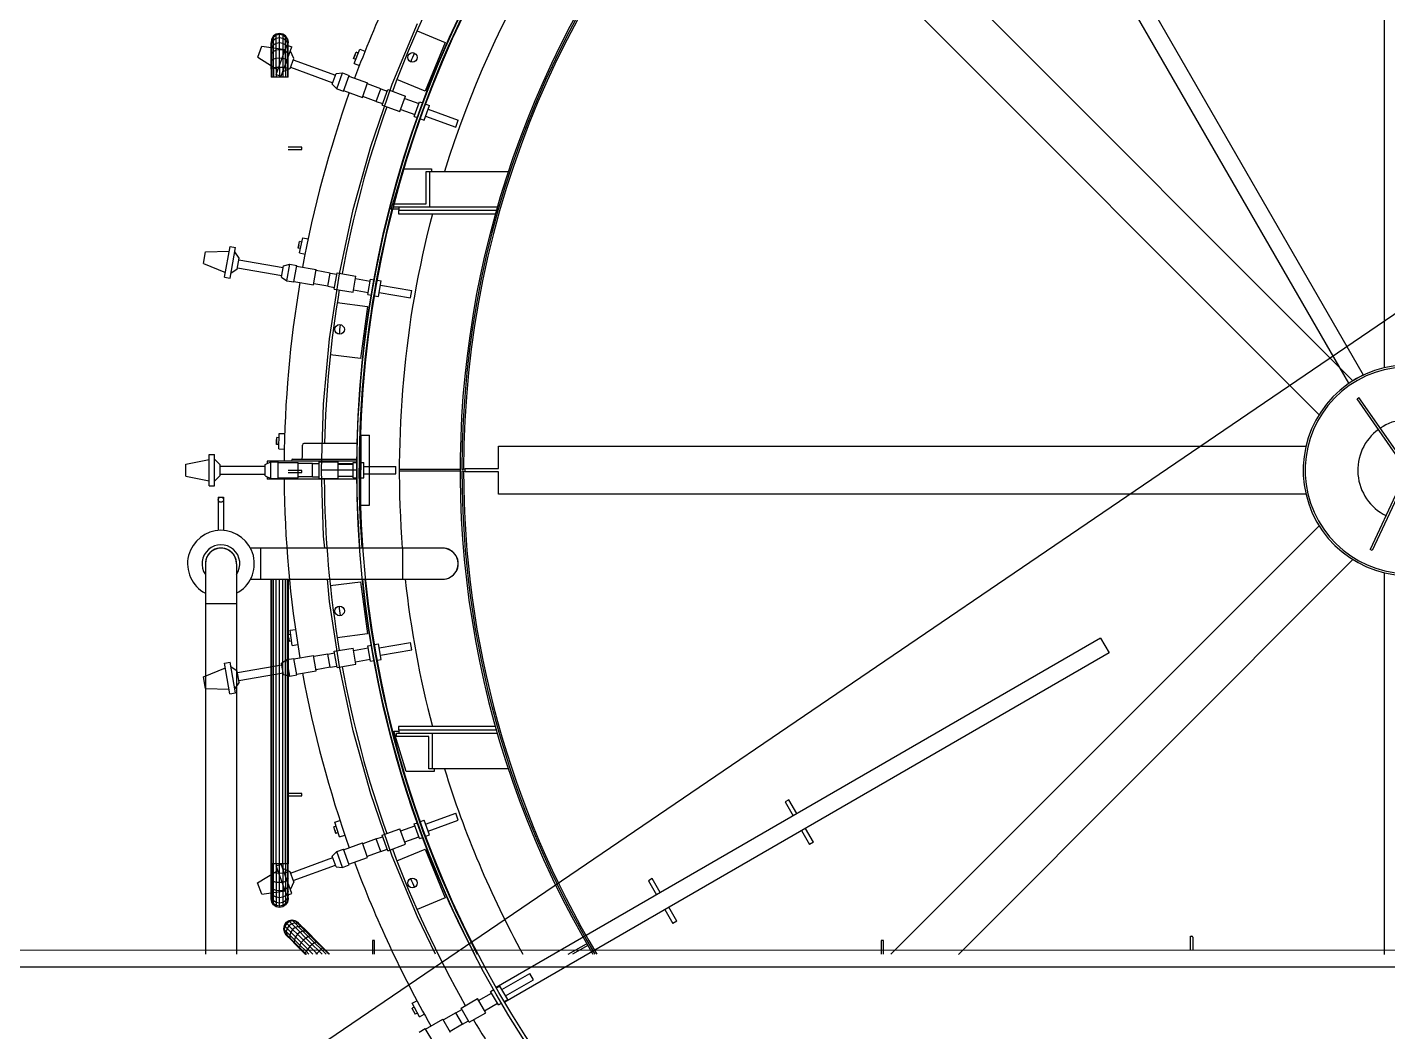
# Model space of a CAD drawing. Header units: metres. Extents: x 0 to 63075, y 0 to 44550.
# Drawn here: x 57802 to 58384, y 41407 to 41837 of the extents above; entities that cross this region are included whole.
import ezdxf

# ---------------------------------------------------------------- set-up
doc = ezdxf.new("R2010")
doc.units = ezdxf.units.M
doc.header["$LTSCALE"] = 75
for name, color, linetype in [('GSB', 7, 'Continuous'), ('ML6', 1, 'Continuous'), ('SDM', 7, 'Continuous'), ('SL1', 8, 'Continuous')]:
    doc.layers.add(name, color=color, linetype=linetype)
doc.styles.add('ROMANS', font='ROMANS.SHX')
doc.dimstyles.new('75___1-75', dxfattribs={"dimscale": 75, "dimtxt": 2.5, "dimasz": 2, "dimexe": 1.5, "dimexo": 1, "dimgap": 0.5, "dimtad": 1, "dimdec": 0, "dimzin": 12, "dimtxsty": 'ROMANS', "dimcen": 0, "dimclrd": 256, "dimclre": 256, "dimclrt": 3, "dimazin": 3, "dimtfac": 1, "dimtdec": 0, "dimtmove": 0, "dimatfit": 0, "dimfxl": 1, "dimlwd": -1, "dimlwe": -1, "dimarcsym": 0})

# ---------------------------------------------------------------- blocks, each defined once
blk = doc.blocks.new('A$C6bae614f')
at = {"layer": 'SL1'}
for p, q in [((401498.5, 54731), (402843.6, 52401)), ((401540.3, 54755.2), (402885.4, 52425.2)), ((402946.3, 52445.4), (402946.3, 54748.5)), ((401227.7, 54036.7), (402856.2, 52408.1)), ((402759.7, 52311.6), (401131.2, 53940.2)), ((400115.9, 53253.3), (400187.6, 53426.3)), ((400186.7, 53405.9), (400267, 53372.6)), ((399772, 53383.2), (399770.1, 53373.8)), ((399772, 53380.4), (399770.1, 53371.3)), ((399770.1, 53373.8), (399770.1, 53371.3)), ((399772, 53372.3), (399770.1, 53363.9)), ((399770.1, 53363.9), (399770.1, 53371.3)), ((399777.3, 53391.1), (399772, 53383.2)), ((399777.3, 53388.1), (399772, 53380.4)), ((399772, 53380.4), (399772, 53383.2)), ((399772, 53372.3), (399772, 53380.4)), ((399777.3, 53379.5), (399772, 53372.3)), ((399772, 53298.1), (399772, 53372.3)), ((399785.2, 53396.4), (399777.3, 53391.1)), ((399785.2, 53393.3), (399777.3, 53388.1)), ((399777.3, 53299.9), (399777.3, 53391.1)), ((399785.2, 53384.2), (399777.3, 53379.5)), ((399785.2, 53369.6), (399777.3, 53365.5)), ((399794.5, 53398.2), (399785.2, 53396.4)), ((399785.2, 53384.2), (399785.2, 53396.4)), ((399794.5, 53395.1), (399785.2, 53393.3)), ((399794.5, 53385.9), (399785.2, 53384.2)), ((399785.2, 53369.6), (399785.2, 53384.2)), ((399794.5, 53371.1), (399785.2, 53369.6)), ((399785.2, 53301.1), (399785.2, 53369.6)), ((399803.9, 53396.4), (399794.5, 53398.2)), ((399794.5, 53385.9), (399794.5, 53398.2)), ((399803.9, 53393.3), (399794.5, 53395.1)), ((399794.5, 53301.5), (399794.5, 53385.9)), ((399803.9, 53384.2), (399794.5, 53385.9)), ((399803.9, 53369.6), (399794.5, 53371.1)), ((399811.8, 53391.1), (399803.9, 53396.4)), ((399803.9, 53396.4), (399803.9, 53301.1)), ((399811.8, 53388.1), (399803.9, 53393.3)), ((399811.8, 53379.5), (399803.9, 53384.2)), ((399811.8, 53365.5), (399803.9, 53369.6)), ((399817.1, 53383.1), (399811.8, 53391.1)), ((399811.8, 53299.9), (399811.8, 53391.1)), ((399817.1, 53380.4), (399811.8, 53388.1)), ((399817.1, 53372.3), (399811.8, 53379.5)), ((399817.1, 53383.1), (399818.9, 53373.8)), ((399817.1, 53380.4), (399817.1, 53383.1)), ((399818.9, 53371.3), (399817.1, 53380.4)), ((399817.1, 53372.3), (399817.1, 53380.4)), ((399817.1, 53298.1), (399817.1, 53372.3)), ((399818.9, 53363.9), (399817.1, 53372.3)), ((399818.7, 53372.5), (399818.9, 53373.8)), ((399818.9, 53373.8), (399818.9, 53371.3)), ((399818.9, 53363.9), (399818.9, 53371.3)), ((400267, 53372.6), (400209.6, 53234.1)), ((399732, 53330.3), (399743.5, 53361.9)), ((399732, 53330.3), (399789.2, 53294.7)), ((399743.5, 53361.9), (399810.2, 53352.3)), ((399770.1, 53296.1), (399770.1, 53363.9)), ((399772, 53359.3), (399770.1, 53352)), ((399772, 53342), (399770.1, 53336.2)), ((399777.3, 53365.5), (399772, 53359.3)), ((399777.3, 53346.9), (399772, 53342)), ((399785.2, 53350.2), (399777.3, 53346.9)), ((399784.5, 53281.7), (399814.9, 53365.3)), ((399794.5, 53351.4), (399785.2, 53350.2)), ((399794.5, 53327.8), (399785.2, 53327)), ((399803.9, 53350.2), (399794.5, 53351.4)), ((399803.9, 53327), (399794.5, 53327.8)), ((399799.4, 53276.3), (399829.8, 53359.9)), ((399811.8, 53346.9), (399803.9, 53350.2)), ((399817.1, 53359.3), (399811.8, 53365.5)), ((399817.1, 53342), (399811.8, 53346.9)), ((399814.9, 53365.3), (399829.8, 53359.9)), ((399818.9, 53352), (399817.1, 53359.3)), ((399818.9, 53336.2), (399817.1, 53342)), ((399818.9, 53296.1), (399818.9, 53363.9)), ((399834.9, 53327.2), (399825.3, 53347.6)), ((400005.4, 53326.7), (400012.7, 53344.6)), ((400009, 53335.7), (400005.4, 53326.7)), ((400007.2, 53312.7), (400023.7, 53353.5)), ((400009, 53335.7), (400012.7, 53344.6)), ((400019.1, 53342), (400012.7, 53344.6)), ((400023.7, 53353.5), (400038, 53347.7)), ((399772, 53321.3), (399770.1, 53317.2)), ((399772, 53298.1), (399770.1, 53296.1)), ((399770.1, 53296.1), (399770.1, 53273.8)), ((399777.3, 53324.7), (399772, 53321.3)), ((399777.3, 53299.9), (399772, 53298.1)), ((399772, 53298.1), (399772, 53273.8)), ((399785.2, 53327), (399777.3, 53324.7)), ((399785.2, 53301.1), (399777.3, 53299.9)), ((399777.3, 53299.9), (399777.3, 53273.8)), ((399794.5, 53301.5), (399785.2, 53301.1)), ((399785.2, 53301.1), (399785.2, 53273.8)), ((399803.9, 53301.1), (399794.5, 53301.5)), ((399794.5, 53301.5), (399794.5, 53273.8)), ((399824.3, 53298), (399803.8, 53288.5)), ((399811.8, 53324.7), (399803.9, 53327)), ((399803.9, 53301.1), (399803.9, 53273.8)), ((399811.8, 53299.9), (399803.9, 53301.1)), ((399817.1, 53321.3), (399811.8, 53324.7)), ((399811.8, 53299.9), (399811.8, 53273.8)), ((399817.1, 53298.1), (399811.8, 53299.9)), ((399818.9, 53317.2), (399817.1, 53321.3)), ((399818.9, 53296.1), (399817.1, 53298.1)), ((399817.1, 53298.1), (399817.1, 53273.8)), ((399818.9, 53273.8), (399818.9, 53296.1)), ((399824.3, 53298), (399834.9, 53327.2)), ((399825.6, 53301.8), (399946, 53258)), ((399833.5, 53323.5), (399953.9, 53279.7)), ((400011.9, 53324.1), (400005.4, 53326.7)), ((400007.2, 53312.7), (400022, 53306.8)), ((399772, 53273.8), (399770.1, 53273.8)), ((399777.3, 53273.8), (399772, 53273.8)), ((399794.5, 53273.8), (399777.3, 53273.8)), ((399784.5, 53281.7), (399799.4, 53276.3)), ((399817.1, 53273.8), (399794.5, 53273.8)), ((399818.9, 53273.8), (399817.1, 53273.8)), ((399944.4, 53253.5), (399955.6, 53284.1)), ((399944.4, 53253.5), (399957.5, 53240.7)), ((399955.6, 53284.1), (399973.8, 53285.6)), ((399957.5, 53240.7), (399973.8, 53285.6)), ((399973.8, 53285.6), (399992.9, 53278.6)), ((399976.5, 53233.7), (399992.9, 53278.6)), ((399992.2, 53276.8), (400045.7, 53257.4)), ((400030.7, 53216), (400045.7, 53257.4)), ((400083.2, 53240.6), (400044.8, 53254.7)), ((400054.9, 53076.4), (400115.9, 53253.3)), ((400209.6, 53234.1), (400129.3, 53267.3)), ((399957.5, 53240.7), (399976.5, 53233.7)), ((399977.2, 53235.5), (400030.7, 53216)), ((400070.2, 53204.8), (400031.6, 53218.7)), ((400070.2, 53204.8), (400083.2, 53240.6)), ((400083.2, 53240.6), (400101.4, 53234)), ((400086.9, 53194), (400102.9, 53238.1)), ((400102.9, 53238.1), (400154, 53219.6)), ((400137.9, 53175.4), (400154, 53219.6)), ((400151.7, 53213.2), (400191.8, 53198.6)), ((400070.2, 53204.8), (400088.4, 53198.2)), ((400086.9, 53194), (400137.9, 53175.4)), ((400140.2, 53181.7), (400180.3, 53167.1)), ((400178.5, 53162), (400193.7, 53203.8)), ((400193.7, 53203.8), (400203.1, 53200.3)), ((400207.1, 53151.5), (400222.3, 53193.4)), ((400212.1, 53197.1), (400222.3, 53193.4)), ((400218.3, 53182.4), (400304.2, 53151.2)), ((400178.5, 53162), (400187.9, 53158.5)), ((400196.9, 53155.3), (400207.1, 53151.5)), ((400211.1, 53162.5), (400296.9, 53131.2)), ((400296.9, 53131.2), (400304.2, 53151.2)), ((399858, 53073.8), (399818.9, 53073.8)), ((399818.9, 53067.5), (399858, 53067.5)), ((399858, 53067.5), (399858, 53073.8)), ((400004.6, 52896), (400054.9, 53076.4)), ((400112.8, 52897.4), (400147.8, 53012.4)), ((400147.8, 53012.4), (400227.8, 53012.4)), ((400212.3, 52913), (400212.3, 53005)), ((400212.3, 53005), (400447.1, 53005)), ((400221.8, 53005), (400221.8, 52903.4)), ((400227.8, 53012.4), (400227.8, 53005)), ((400120.2, 52903.4), (400120.2, 52913)), ((400120.2, 52913), (400212.3, 52913)), ((400415.6, 52903.4), (400120.2, 52903.4)), ((400136, 52893.9), (400136, 52903.4)), ((399965.3, 52713), (400004.6, 52896)), ((400136, 52897.4), (400112.8, 52897.4)), ((400412.9, 52893.9), (400133.6, 52893.9)), ((400133.6, 52893.9), (400133.6, 52884.4)), ((400133.6, 52884.4), (400410.2, 52884.4)), ((399637.6, 52703.7), (399653.1, 52791.3)), ((399653.1, 52791.3), (399668.7, 52788.5)), ((399653.2, 52701), (399668.7, 52788.5)), ((399847.4, 52786.4), (399851.4, 52805.3)), ((399849.3, 52795.8), (399847.4, 52786.4)), ((399854.2, 52785), (399847.4, 52786.4)), ((399849.3, 52795.8), (399851.4, 52805.3)), ((399858.2, 52803.8), (399851.4, 52805.3)), ((399851.6, 52772.9), (399860.7, 52815.9)), ((399860.7, 52815.9), (399875.9, 52812.7)), ((399577.5, 52742.4), (399583.3, 52775.5)), ((399583.3, 52775.5), (399650.7, 52777.7)), ((399679.3, 52757.3), (399666.4, 52775.7)), ((399673.9, 52726.7), (399679.3, 52757.3)), ((399678.6, 52753.4), (399804.8, 52731.1)), ((399851.6, 52772.9), (399867.1, 52769.6)), ((399577.5, 52742.4), (399640, 52717.3)), ((399673.9, 52726.7), (399655.5, 52713.8)), ((399674.6, 52730.6), (399800.8, 52708.3)), ((399800, 52703.6), (399805.7, 52735.8)), ((399805.7, 52735.8), (399823.4, 52740.3)), ((399815.1, 52693.3), (399823.4, 52740.3)), ((399823.4, 52740.3), (399843.4, 52736.8)), ((399835.1, 52689.8), (399843.4, 52736.8)), ((399843.1, 52735), (399899.1, 52725.1)), ((399891.5, 52681.7), (399899.1, 52725.1)), ((399939, 52715.1), (399898.6, 52722.3)), ((399932.3, 52677.5), (399939, 52715.1)), ((399937.1, 52527.9), (399965.3, 52713)), ((399939, 52715.1), (399958, 52711.7)), ((399950.6, 52669.8), (399958.8, 52716.1)), ((399958.8, 52716.1), (400012.3, 52706.6)), ((399637.6, 52703.7), (399653.2, 52701)), ((399800, 52703.6), (399815.1, 52693.3)), ((399815.1, 52693.3), (399835.1, 52689.8)), ((399835.4, 52691.6), (399891.5, 52681.7)), ((399932.3, 52677.5), (399891.9, 52684.5)), ((399932.3, 52677.5), (399951.4, 52674.2)), ((399950.6, 52669.8), (400004.1, 52660.4)), ((400004.1, 52660.4), (400012.3, 52706.6)), ((400011.1, 52700), (400053.2, 52692.6)), ((400046.4, 52654.2), (400054.1, 52698)), ((400054.1, 52698), (400064, 52696.2)), ((400073.4, 52694.6), (400084.1, 52692.7)), ((400076.4, 52648.9), (400084.1, 52692.7)), ((400082.1, 52681.2), (400172.1, 52665.4)), ((399958.8, 52631.3), (400045, 52620)), ((400005.3, 52667), (400047.3, 52659.6)), ((400046.4, 52654.2), (400056.3, 52652.4)), ((400065.7, 52650.8), (400076.4, 52648.9)), ((400078.4, 52660.3), (400168.4, 52644.4)), ((400168.4, 52644.4), (400172.1, 52665.4)), ((400045, 52620), (400025.4, 52471.3)), ((399920.2, 52341.5), (399937.1, 52527.9)), ((400025.4, 52471.3), (399939.2, 52482.6)), ((402843.6, 52401), (402885.4, 52425.2)), ((402868, 52357), (402873.2, 52360.6)), ((402984.3, 52201.9), (402873.2, 52360.6)), ((399914.5, 52154.4), (399920.2, 52341.5)), ((402979.1, 52198.3), (402868, 52357)), ((399785.6, 52226.8), (399786.2, 52246.1)), ((399785.9, 52236.4), (399786.2, 52246.1)), ((399793.1, 52245.8), (399786.2, 52246.1)), ((399792.1, 52214.2), (399793.6, 52258.2)), ((399793.6, 52258.2), (399809, 52257.6)), ((400025.8, 52253.4), (400025.7, 52053.4)), ((400025.8, 52253.4), (400051.2, 52253.4)), ((400051.1, 52053.4), (400051.2, 52253.4)), ((399785.9, 52236.4), (399785.6, 52226.8)), ((399792.5, 52226.6), (399785.6, 52226.8)), ((399792.1, 52214.2), (399807.9, 52213.7)), ((399860.1, 52191.2), (399860.1, 52224.6)), ((400015.5, 52229.6), (399863.6, 52229.6)), ((400419.3, 52221.6), (402722.4, 52221.6)), ((400419.3, 52158.1), (400419.3, 52221.6)), ((399527.4, 52170.2), (399593.4, 52184.1)), ((399527.4, 52136.6), (399527.4, 52170.2)), ((399593.4, 52109), (399593.4, 52197.9)), ((399593.4, 52197.9), (399609.2, 52197.9)), ((399609.2, 52109), (399609.2, 52197.9)), ((399625.1, 52169), (399609.2, 52184.9)), ((399625.1, 52137.9), (399625.1, 52169)), ((399625.1, 52165), (399753.3, 52165)), ((399753.3, 52169.7), (399769.9, 52177.3)), ((399753.3, 52137.1), (399753.3, 52169.7)), ((400014.6, 52178.8), (399759.5, 52178.8)), ((399759.5, 52178.8), (399759.5, 52172.6)), ((399769.9, 52129.5), (399769.9, 52177.3)), ((399769.9, 52177.3), (399790.2, 52177.3)), ((399790.2, 52129.5), (399790.2, 52177.3)), ((399790.2, 52175.4), (399847.1, 52175.4)), ((399828.7, 52180.2), (399828.7, 52178.8)), ((399832.2, 52185.2), (400014.7, 52185.2)), ((399847.1, 52131.4), (399847.1, 52175.4)), ((399888.1, 52172.5), (399847.1, 52172.6)), ((399888.1, 52134.4), (399888.1, 52172.5)), ((399888.1, 52172.5), (399907.5, 52172.5)), ((399907.5, 52129.9), (399907.5, 52176.9)), ((399907.5, 52176.9), (399961.8, 52176.9)), ((399961.8, 52129.9), (399961.8, 52176.9)), ((399961.8, 52172.5), (400004.5, 52172.5)), ((399961.8, 52170.2), (400004.5, 52170.2)), ((400004.5, 52131.2), (400004.5, 52175.7)), ((400004.5, 52175.7), (400014.6, 52175.7)), ((400024.1, 52175.7), (400035, 52175.7)), ((400035, 52131.2), (400035, 52175.7)), ((400035, 52164), (400126.3, 52164)), ((400126.3, 52142.7), (400126.3, 52164)), ((399527.4, 52136.6), (399593.4, 52122.7)), ((399625.1, 52137.9), (399609.2, 52122)), ((399625.1, 52141.9), (399753.3, 52141.9)), ((399753.3, 52137.1), (399769.9, 52129.5)), ((399759.5, 52134.3), (399759.5, 52128)), ((400014.6, 52128), (399759.5, 52128)), ((399769.9, 52129.5), (399790.2, 52129.5)), ((399790.2, 52131.4), (399847.1, 52131.4)), ((399858, 52152.7), (399818.9, 52152.7)), ((399818.9, 52146.4), (399858, 52146.4)), ((399888.1, 52134.4), (399847.1, 52134.2)), ((399858, 52146.4), (399858, 52152.7)), ((399888.1, 52134.4), (399907.5, 52134.4)), ((399907.5, 52129.9), (399961.8, 52129.9)), ((399914.5, 52153.4), (399914.5, 52154.4)), ((399914.5, 52152.4), (399914.5, 52153.4)), ((400014.5, 52153.4), (399914.5, 52153.4)), ((399920.1, 51965.3), (399914.5, 52152.4)), ((399961.8, 52136.6), (400004.5, 52136.6)), ((400004.5, 52131.2), (400014.6, 52131.2)), ((400024.1, 52131.2), (400035, 52131.2)), ((400035, 52142.8), (400126.3, 52142.7)), ((400136, 52156.6), (400309.5, 52156.6)), ((400309.5, 52150.2), (400136, 52150.2)), ((400314.5, 52155.8), (400319.3, 52155.8)), ((400319.3, 52151), (400314.5, 52151)), ((400324, 52148.6), (400324, 52158.2)), ((400324, 52158.2), (400419.3, 52158.1)), ((400419.3, 52148.6), (400324, 52148.6)), ((400419.3, 52085.1), (400419.3, 52148.6)), ((399593.4, 52109), (399609.2, 52109)), ((402984.5, 52096.5), (402905.6, 51927.3)), ((402988.7, 52090.5), (402911.4, 51924.6)), ((399619.7, 52076.8), (399634.7, 52076.8)), ((399619.7, 52076.8), (399619.7, 51981.8)), ((399634.7, 52076.8), (399634.7, 51981.8)), ((400025.7, 52053.4), (400051.1, 52053.4)), ((402722.4, 52085.1), (400419.3, 52085.1)), ((401537.8, 50773.3), (402759.7, 51995)), ((400259.5, 51931.3), (399711.4, 51931.3)), ((399741.2, 51842.4), (399741.2, 51931.3)), ((399923.2, 51931.3), (399920.1, 51965.3)), ((400145.5, 51931.3), (400145.5, 51842.4)), ((402856.2, 51898.5), (401730.9, 50773.2)), ((402911.4, 51924.6), (402905.6, 51927.3)), ((399582.7, 51886.8), (399582.7, 50773.3)), ((399671.6, 51886.8), (399671.6, 50773.3)), ((402946.2, 50773.2), (402946.2, 51861.2)), ((399711.4, 51842.4), (400259.5, 51842.4)), ((399770.1, 51031.6), (399770.1, 51842.4)), ((399771.9, 51031.6), (399771.9, 51842.4)), ((399777.2, 51031.6), (399777.2, 51842.4)), ((399785.1, 51031.6), (399785.2, 51842.4)), ((399794.5, 51031.6), (399794.5, 51842.4)), ((399803.8, 51031.6), (399803.8, 51842.4)), ((399811.7, 51031.6), (399811.7, 51842.4)), ((399817, 51031.6), (399817, 51842.4)), ((399818.9, 51842.4), (399818.9, 51031.6)), ((399937.1, 51778.9), (399931.3, 51842.4)), ((399939.2, 51824.2), (400025.4, 51835.5)), ((400025.4, 51835.5), (400045, 51686.8)), ((399965.2, 51593.8), (399937.1, 51778.9)), ((399671.6, 51772.8), (399582.7, 51772.8)), ((399824.3, 51697.3), (399839.6, 51699.4)), ((399826, 51685), (399819.2, 51684.1)), ((399821.9, 51665), (399819.2, 51684.1)), ((399820.5, 51674.5), (399819.2, 51684.1)), ((399820.5, 51674.5), (399821.9, 51665)), ((399828.7, 51666), (399821.9, 51665)), ((399830.4, 51653.7), (399824.3, 51697.3)), ((400045, 51686.8), (399958.8, 51675.5)), ((400078.4, 51646.5), (400168.3, 51662.4)), ((400172, 51641.4), (400168.3, 51662.4)), ((402136.4, 51674.2), (400412.6, 50679.1)), ((402136.4, 51674.2), (402160.5, 51632.4)), ((399830.4, 51653.7), (399846.2, 51656)), ((399835.4, 51615.2), (399891.4, 51625.1)), ((399899.1, 51581.7), (399891.4, 51625.1)), ((399932.3, 51629.3), (399891.9, 51622.3)), ((399932.3, 51629.3), (399951.4, 51632.6)), ((399938.9, 51591.8), (399932.3, 51629.3)), ((399950.6, 51637), (400004.1, 51646.4)), ((399958.8, 51590.7), (399950.6, 51637)), ((400012.2, 51600.2), (400004.1, 51646.4)), ((400005.2, 51639.8), (400047.3, 51647.2)), ((400046.4, 51652.6), (400056.3, 51654.4)), ((400054.1, 51608.8), (400046.4, 51652.6)), ((400065.6, 51656), (400076.4, 51657.9)), ((400084.1, 51614.1), (400076.4, 51657.9)), ((400082.1, 51625.6), (400172, 51641.4)), ((402160.5, 51632.4), (400436.8, 50637.3)), ((399577.5, 51564.4), (399640, 51589.5)), ((399637.6, 51603.1), (399653.2, 51605.9)), ((399653, 51515.6), (399637.6, 51603.1)), ((399668.6, 51518.3), (399653.2, 51605.9)), ((399673.9, 51580.2), (399655.4, 51593.1)), ((399674.6, 51576.2), (399800.8, 51598.5)), ((399800, 51603.2), (399815, 51613.5)), ((399805.6, 51571), (399800, 51603.2)), ((399815, 51613.5), (399835.1, 51617)), ((399823.3, 51566.5), (399815, 51613.5)), ((399843.3, 51570), (399835.1, 51617)), ((399843, 51571.9), (399899.1, 51581.7)), ((399938.9, 51591.8), (399898.6, 51584.5)), ((399938.9, 51591.8), (399958, 51595.1)), ((399958.8, 51590.7), (400012.2, 51600.2)), ((400004.5, 51410.8), (399965.2, 51593.8)), ((400011.1, 51606.8), (400053.1, 51614.2)), ((400054.1, 51608.8), (400064, 51610.6)), ((400073.4, 51612.2), (400084.1, 51614.1)), ((399583.3, 51531.3), (399577.5, 51564.4)), ((399679.3, 51549.5), (399666.4, 51531.1)), ((399679.3, 51549.5), (399673.9, 51580.2)), ((399678.6, 51553.5), (399804.8, 51575.7)), ((399805.6, 51571), (399823.3, 51566.5)), ((399823.3, 51566.5), (399843.3, 51570)), ((399583.3, 51531.3), (399650.6, 51529.1)), ((399653, 51515.6), (399668.6, 51518.3)), ((400054.8, 51230.4), (400004.5, 51410.8)), ((400120.7, 51409.7), (400136, 51409.7)), ((400155.7, 51294.7), (400120.7, 51409.7)), ((400127.8, 51403.4), (400415.5, 51403.4)), ((400127.8, 51393.8), (400127.8, 51403.4)), ((400219.8, 51393.8), (400127.8, 51393.8)), ((400410.1, 51422.4), (400133.5, 51422.4)), ((400133.5, 51422.4), (400133.5, 51412.9)), ((400133.5, 51412.9), (400412.8, 51412.9)), ((400136, 51403.4), (400136, 51412.9)), ((400219.8, 51301.8), (400219.8, 51393.8)), ((400229.4, 51403.4), (400229.4, 51301.8)), ((400235.7, 51294.7), (400155.7, 51294.7)), ((400447, 51301.8), (400219.8, 51301.8)), ((400235.7, 51301.8), (400235.7, 51294.7)), ((399858, 51231.6), (399818.9, 51231.6)), ((399818.9, 51225.2), (399858, 51225.2)), ((399858, 51225.2), (399858, 51231.6)), ((400115.9, 51053.5), (400054.8, 51230.4)), ((401247.4, 51214), (401236.4, 51207.6)), ((401236.4, 51207.6), (401259.3, 51167.9)), ((401270.3, 51174.3), (401247.4, 51214)), ((399952, 51150.2), (399966.7, 51155)), ((400196.8, 51151.5), (400207, 51155.3)), ((400222.3, 51113.4), (400207, 51155.3)), ((400211, 51144.3), (400296.8, 51175.6)), ((400218.3, 51124.4), (400304.1, 51155.6)), ((400304.1, 51155.6), (400296.8, 51175.6)), ((399955.8, 51138.5), (399949.2, 51136.4)), ((399955.2, 51118), (399949.2, 51136.4)), ((399952.1, 51127.2), (399949.2, 51136.4)), ((399965.6, 51108.4), (399952, 51150.2)), ((399952.1, 51127.2), (399955.2, 51118)), ((399961.7, 51120.2), (399955.2, 51118)), ((400086.8, 51112.8), (400137.8, 51131.4)), ((400153.9, 51087.2), (400137.8, 51131.4)), ((400140.1, 51125.1), (400180.3, 51139.7)), ((400178.4, 51144.8), (400187.9, 51148.3)), ((400193.6, 51103), (400178.4, 51144.8)), ((401283.5, 51126.1), (401306.4, 51086.4)), ((401317.4, 51092.7), (401294.5, 51132.4)), ((399965.6, 51108.4), (399980.6, 51113.3)), ((399977.1, 51071.3), (400030.6, 51090.8)), ((400045.6, 51049.4), (400030.6, 51090.8)), ((400070.1, 51102), (400031.5, 51088.1)), ((400070.1, 51102), (400088.3, 51108.6)), ((400083.2, 51066.2), (400070.1, 51102)), ((400102.9, 51068.7), (400086.8, 51112.8)), ((400102.9, 51068.7), (400153.9, 51087.2)), ((400151.6, 51093.5), (400191.7, 51108.1)), ((400193.6, 51103), (400203.1, 51106.5)), ((400212, 51109.7), (400222.3, 51113.4)), ((401317.4, 51092.7), (401306.4, 51086.4)), ((399825.5, 51005), (399946, 51048.9)), ((399944.3, 51053.3), (399957.4, 51066.1)), ((399955.5, 51022.7), (399944.3, 51053.3)), ((399957.4, 51066.1), (399976.5, 51073.1)), ((399973.7, 51021.2), (399957.4, 51066.1)), ((399992.8, 51028.2), (399976.5, 51073.1)), ((399992.2, 51030), (400045.6, 51049.4)), ((400083.2, 51066.2), (400044.7, 51052.1)), ((400083.2, 51066.2), (400101.4, 51072.8)), ((400187.5, 50880.5), (400115.9, 51053.5)), ((400129.2, 51039.5), (400209.5, 51072.7)), ((400209.5, 51072.7), (400266.9, 50934.1)), ((399731.9, 50976.6), (399789.1, 51012.1)), ((399770.1, 50934.1), (399770.1, 51031.6)), ((399818.9, 51031.6), (399770.1, 51031.6)), ((399771.9, 51007.3), (399770.1, 51009.3)), ((399771.9, 51031.6), (399771.9, 50922.3)), ((399777.2, 51005.5), (399771.9, 51007.3)), ((399777.2, 50917.3), (399777.2, 51031.6)), ((399785.1, 51004.3), (399777.2, 51005.5)), ((399784.4, 51025.1), (399799.3, 51030.5)), ((399814.8, 50941.5), (399784.4, 51025.1)), ((399785.1, 51031.6), (399785.1, 50909.1)), ((399794.5, 51003.9), (399785.1, 51004.3)), ((399794.5, 51003.9), (399794.5, 51031.6)), ((399803.8, 51004.3), (399794.5, 51003.9)), ((399794.5, 50977.6), (399794.5, 51003.9)), ((399829.7, 50946.9), (399799.3, 51030.5)), ((399803.8, 51031.6), (399803.8, 50909.1)), ((399824.2, 51008.8), (399803.8, 51018.3)), ((399811.7, 51005.5), (399803.8, 51004.3)), ((399811.7, 51031.6), (399811.7, 50914.3)), ((399817, 51007.3), (399811.7, 51005.5)), ((399817, 51031.6), (399817, 50922.3)), ((399818.9, 51009.3), (399817, 51007.3)), ((399818.9, 50934.1), (399818.9, 51031.6)), ((399834.8, 50979.6), (399824.2, 51008.8)), ((399833.4, 50983.3), (399953.9, 51027.1)), ((399955.5, 51022.7), (399973.7, 51021.2)), ((399973.7, 51021.2), (399992.8, 51028.2)), ((399743.4, 50945), (399731.9, 50976.6)), ((399771.9, 50984.2), (399770.1, 50988.2)), ((399770.1, 50969.2), (399771.9, 50963.4)), ((399770.1, 50953.4), (399771.9, 50960.7)), ((399777.2, 50980.7), (399771.9, 50984.2)), ((399777.2, 50958.5), (399771.9, 50963.4)), ((399785.1, 50978.4), (399777.2, 50980.7)), ((399794.5, 50977.6), (399785.1, 50978.4)), ((399803.8, 50978.4), (399794.5, 50977.6)), ((399794.5, 50934.3), (399794.5, 50977.6)), ((399811.7, 50980.7), (399803.8, 50978.4)), ((399817, 50984.2), (399811.7, 50980.7)), ((399817, 50963.4), (399811.7, 50958.5)), ((399818.9, 50988.2), (399817, 50984.2)), ((399818.9, 50969.2), (399817, 50963.4)), ((399834.8, 50979.6), (399825.3, 50959.2)), ((400857.7, 50989), (400846.7, 50982.6)), ((400846.7, 50982.6), (400869.6, 50942.9)), ((400880.6, 50949.3), (400857.7, 50989)), ((399743.4, 50945), (399810.1, 50954.5)), ((399771.9, 50946.1), (399770.1, 50953.4)), ((399771.9, 50933.1), (399770.1, 50941.5)), ((399771.9, 50925), (399770.1, 50934.1)), ((399770.1, 50934.1), (399770.1, 50931.6)), ((399771.9, 50922.3), (399770.1, 50931.6)), ((399771.5, 50947.9), (399771.9, 50949.9)), ((399777.2, 50939.9), (399771.9, 50946.1)), ((399777.2, 50926), (399771.9, 50933.1)), ((399777.2, 50917.3), (399771.9, 50925)), ((399777.2, 50914.3), (399771.9, 50922.3)), ((399785.1, 50955.2), (399777.2, 50958.5)), ((399785.1, 50935.8), (399777.2, 50939.9)), ((399785.1, 50921.2), (399777.2, 50926)), ((399794.5, 50954), (399785.1, 50955.2)), ((399794.5, 50934.3), (399785.1, 50935.8)), ((399803.8, 50955.2), (399794.5, 50954)), ((399803.8, 50935.8), (399794.5, 50934.3)), ((399794.5, 50919.5), (399794.5, 50934.3)), ((399811.7, 50958.5), (399803.8, 50955.2)), ((399811.7, 50939.9), (399803.8, 50935.8)), ((399811.7, 50926), (399803.8, 50921.2)), ((399817, 50946.1), (399811.7, 50939.9)), ((399817, 50933.1), (399811.7, 50926)), ((399817, 50925), (399811.7, 50917.3)), ((399817, 50922.3), (399811.7, 50914.3)), ((399814.8, 50941.5), (399829.7, 50946.9)), ((399818.9, 50953.4), (399817, 50946.1)), ((399818.9, 50941.5), (399817, 50933.1)), ((399818.9, 50934.1), (399817, 50925)), ((399818.9, 50931.6), (399817, 50922.3)), ((399818.9, 50931.6), (399818.9, 50934.1)), ((400266.9, 50934.1), (400186.6, 50900.9)), ((399785.1, 50912.1), (399777.2, 50917.3)), ((399777.2, 50917.3), (399777.2, 50914.3)), ((399785.1, 50909.1), (399777.2, 50914.3)), ((399794.5, 50919.5), (399785.1, 50921.2)), ((399794.5, 50910.3), (399785.1, 50912.1)), ((399794.5, 50907.2), (399785.1, 50909.1)), ((399803.8, 50921.2), (399794.5, 50919.5)), ((399794.5, 50910.3), (399794.5, 50919.5)), ((399803.8, 50912.1), (399794.5, 50910.3)), ((399794.5, 50910.3), (399794.5, 50907.2)), ((399803.8, 50909.1), (399794.5, 50907.2)), ((399811.7, 50917.3), (399803.8, 50912.1)), ((399811.7, 50914.3), (399803.8, 50909.1)), ((400893.8, 50901.1), (400916.7, 50861.4)), ((400927.7, 50867.8), (400904.8, 50907.5)), ((399807.3, 50855.6), (399805.4, 50846.2)), ((399805.4, 50846.2), (399807.3, 50836.9)), ((399807.5, 50844.2), (399805.4, 50846.2)), ((399812.6, 50863.5), (399807.3, 50855.6)), ((399809.4, 50853.4), (399807.3, 50855.6)), ((399809.4, 50853.4), (399807.5, 50844.2)), ((399836.6, 50815), (399807.5, 50844.2)), ((399807.5, 50844.2), (399809.2, 50835)), ((399814.8, 50861.3), (399809.4, 50853.4)), ((399815.9, 50847), (399809.4, 50853.4)), ((399820.5, 50868.8), (399812.6, 50863.5)), ((399814.8, 50861.3), (399812.6, 50863.5)), ((399815.9, 50847), (399813.6, 50838)), ((399822.6, 50866.6), (399814.8, 50861.3)), ((399831.8, 50844.3), (399814.8, 50861.3)), ((399821.3, 50854.8), (399815.9, 50847)), ((399874.6, 50788.2), (399815.9, 50847)), ((399829.8, 50870.6), (399820.5, 50868.8)), ((399829.1, 50860.2), (399820.5, 50868.8)), ((399829.1, 50860.2), (399821.3, 50854.8)), ((399831.9, 50868.6), (399822.6, 50866.6)), ((399831.8, 50844.3), (399826.2, 50836.7)), ((399838, 50862.4), (399829.1, 50860.2)), ((399829.1, 50860.2), (399887.8, 50801.4)), ((399839.2, 50868.8), (399829.8, 50870.6)), ((399831.9, 50868.6), (399829.8, 50870.6)), ((399839.4, 50849.9), (399831.8, 50844.3)), ((399845.7, 50830.4), (399831.8, 50844.3)), ((399861, 50839.4), (399831.9, 50868.6)), ((399841.1, 50866.8), (399831.9, 50868.6)), ((399846.8, 50861.1), (399838, 50862.4)), ((399847.1, 50863.5), (399839.2, 50868.8)), ((399841.1, 50866.8), (399839.2, 50868.8)), ((399847.9, 50852.6), (399839.4, 50849.9)), ((399848.8, 50861.7), (399841.1, 50866.8)), ((399846.8, 50861.1), (399841.1, 50866.8)), ((399854.1, 50856.5), (399846.8, 50861.1)), ((399856, 50851.9), (399846.8, 50861.1)), ((399848.8, 50861.7), (399847.1, 50863.5)), ((399856, 50851.9), (399847.9, 50852.6)), ((399873.7, 50836.9), (399848.8, 50861.7)), ((399882.9, 50825), (399856, 50851.9)), ((399862.5, 50848.1), (399856, 50851.9)), ((400239.7, 50773.3), (400187.5, 50880.5)), ((400927.7, 50867.8), (400916.7, 50861.4)), ((399807.3, 50836.9), (399812.6, 50829)), ((399809.2, 50835), (399807.3, 50836.9)), ((399809.2, 50835), (399814.3, 50827.2)), ((399814.9, 50829.2), (399809.2, 50835)), ((399814.3, 50827.2), (399812.6, 50829)), ((399813.6, 50838), (399814.9, 50829.2)), ((399828, 50813.6), (399814.3, 50827.2)), ((399814.9, 50829.2), (399819.6, 50822)), ((399824.1, 50820), (399814.9, 50829.2)), ((399826.2, 50836.7), (399823.5, 50828.2)), ((399823.5, 50828.2), (399824.1, 50820)), ((399867.4, 50776.8), (399824.1, 50820)), ((399824.1, 50820), (399828, 50813.6)), ((399839.2, 50802.4), (399828, 50813.6)), ((399836.6, 50815), (399836.4, 50807.8)), ((399836.4, 50807.8), (399839.2, 50802.4)), ((399839.9, 50823), (399836.6, 50815)), ((399852.3, 50799.3), (399836.6, 50815)), ((399845.7, 50830.4), (399839.9, 50823)), ((399853.1, 50836.2), (399845.7, 50830.4)), ((399862.4, 50813.7), (399845.7, 50830.4)), ((399856.3, 50806.5), (399852.3, 50799.3)), ((399861, 50839.4), (399853.1, 50836.2)), ((399862.4, 50813.7), (399856.3, 50806.5)), ((399868.3, 50839.7), (399861, 50839.4)), ((399894.3, 50806.2), (399861, 50839.4)), ((399869.5, 50819.7), (399862.4, 50813.7)), ((399880.9, 50795.1), (399862.4, 50813.7)), ((399873.7, 50836.9), (399868.3, 50839.7)), ((399876.8, 50823.7), (399869.5, 50819.7)), ((399902, 50808.5), (399873.7, 50836.9)), ((399882.9, 50825), (399876.8, 50823.7)), ((399887.1, 50823.5), (399882.9, 50825)), ((399899.3, 50808.7), (399882.9, 50825)), ((399894.3, 50806.2), (399887.8, 50801.4)), ((399899.3, 50808.7), (399894.3, 50806.2)), ((399894.3, 50806.2), (399912.7, 50787.7)), ((399902, 50808.5), (399899.3, 50808.7)), ((399899.3, 50808.7), (399916.5, 50791.5)), ((399917.8, 50792.8), (399902, 50808.5)), ((400059.4, 50812.4), (400059.4, 50773.3)), ((400065.7, 50812.4), (400059.4, 50812.4)), ((400065.7, 50773.3), (400065.7, 50812.4)), ((401510.6, 50812.4), (401510.6, 50773.3)), ((401517, 50812.4), (401510.6, 50812.4)), ((401517, 50773.3), (401517, 50812.4)), ((402393.3, 50785.6), (402393.3, 50825.2)), ((402393.3, 50825.2), (402396.5, 50825.2)), ((402399.7, 50822), (402399.7, 50785.6)), ((391398.6, 50786), (404849.7, 50785.5)), ((399852.6, 50789), (399839.2, 50802.4)), ((399852.3, 50799.3), (399851, 50793.1)), ((399851, 50793.1), (399852.6, 50789)), ((399869.9, 50781.8), (399852.3, 50799.3)), ((399867.5, 50774), (399852.6, 50789)), ((399869.9, 50781.8), (399867.4, 50776.8)), ((399867.4, 50776.8), (399867.5, 50774)), ((399867.4, 50776.8), (399870.9, 50773.3)), ((399867.5, 50774), (399868.2, 50773.3)), ((399874.6, 50788.2), (399869.9, 50781.8)), ((399869.9, 50781.8), (399878.3, 50773.3)), ((399880.9, 50795.1), (399874.6, 50788.2)), ((399874.6, 50788.2), (399889.5, 50773.3)), ((399887.8, 50801.4), (399880.9, 50795.1)), ((399880.9, 50795.1), (399900.5, 50775.5)), ((399887.8, 50801.4), (399907.1, 50782.1)), ((399900.5, 50775.5), (399898.3, 50773.3)), ((399907.1, 50782.1), (399900.5, 50775.5)), ((399902.7, 50773.3), (399900.5, 50775.5)), ((399916.5, 50791.5), (399907.1, 50782.1)), ((399915.9, 50773.3), (399907.1, 50782.1)), ((399927.1, 50773.3), (399912.7, 50787.7)), ((399917.8, 50792.8), (399916.5, 50791.5)), ((399934.6, 50773.3), (399916.5, 50791.5)), ((399917.8, 50792.8), (399937.3, 50773.3)), ((400617.7, 50773.3), (400670.3, 50803.6)), ((400673.4, 50798.1), (400630.4, 50773.3)), ((391398.6, 50737.7), (404849.7, 50737.3)), ((400428.8, 50672.8), (400507.9, 50718.5)), ((400439.4, 50654.5), (400518.5, 50700.1)), ((400518.5, 50700.1), (400507.9, 50718.5)), ((400362.3, 50641.6), (400399.3, 50662.9)), ((400396.6, 50667.7), (400405.3, 50672.7)), ((400418.8, 50629.1), (400396.6, 50667.7)), ((400413.6, 50677.4), (400423, 50682.9)), ((400445.3, 50644.4), (400423, 50682.9)), ((400178.5, 50622.8), (400172.3, 50619.5)), ((400181.4, 50602.5), (400172.3, 50619.5)), ((400176.8, 50611), (400172.3, 50619.5)), ((400172.7, 50633.6), (400186.3, 50640.9)), ((400193.3, 50594.9), (400172.7, 50633.6)), ((400176.8, 50611), (400181.4, 50602.5)), ((400297.4, 50606.7), (400314.2, 50616.4)), ((400312, 50620.2), (400359, 50647.4)), ((400335.5, 50579.5), (400312, 50620.2)), ((400382.5, 50606.7), (400359, 50647.4)), ((400379.1, 50612.5), (400416.1, 50633.9)), ((400418.8, 50629.1), (400427.6, 50634.2)), ((400435.8, 50638.9), (400445.3, 50644.4)), ((400187.5, 50605.8), (400181.4, 50602.5)), ((400193.3, 50594.9), (400207.3, 50602.3)), ((400211.1, 50560.3), (400260.4, 50588.8)), ((400282.4, 50550.7), (400260.4, 50588.8)), ((400297.4, 50606.7), (400261.8, 50586.3)), ((400316.5, 50573.7), (400281, 50553.1)), ((400316.5, 50573.7), (400297.4, 50606.7)), ((400316.5, 50573.7), (400333.2, 50583.4)), ((400335.5, 50579.5), (400382.5, 50606.7)), ((400192.6, 50551.8), (400210.2, 50561.9)), ((400234.1, 50520.6), (400210.2, 50561.9))]:
    blk.add_line(p, q, dxfattribs=at)
for centre, radius in [((403014.5, 52153.3), 3000), ((403014.5, 52153.3), 2990.5), ((400173.6, 53330.1), 13.5), ((399965.8, 52554.8), 13.5), ((399627.2, 52069.3), 7.5), ((399965.8, 51752), 13.5), ((400173.5, 50976.6), 13.5)]:
    blk.add_circle(centre, radius, dxfattribs=at)
for centre, radius, start, end in [((403014.5, 52153.3), 3000, 352.9702, 184.2441), ((403014.5, 52153.3), 2993.5, 106.4773, 164.4688), ((403014.5, 52153.3), 2878.5, 107.0088, 162.789), ((403014.5, 52153.3), 2705, 330.3863, 210.6755), ((403014.5, 52153.3), 2700, 90.0486, 179.9476), ((403014.5, 52153.3), 2695.2, 90.0487, 179.9475), ((403014.5, 52153.3), 3207.1, 150.3912, 159.6051), ((403014.5, 52153.3), 3092.8, 150.4334, 159.5629), ((403014.5, 52153.3), 3075, 157.2466, 157.7497), ((403014.5, 52153.3), 3207.1, 160.3912, 169.6051), ((403014.5, 52153.3), 3092.8, 160.4334, 169.5629), ((403014.5, 52153.3), 2993.5, 165.6064, 184.2534), ((403014.5, 52153.3), 2878.5, 165.287, 184.4237), ((403014.5, 52153.3), 3207.1, 170.3912, 179.5444), ((403014.5, 52153.3), 3092.8, 170.4334, 178.5864), ((403014.5, 52153.3), 3075, 172.2466, 172.7497), ((403014.5, 52153.3), 300, 315.9801, 294.0162), ((403014.5, 52153.3), 294.3, 316.1943, 293.8019), ((403014.5, 52153.3), 144.3, 6.2586, 123.7376), ((403014.5, 52153.3), 144.3, 126.2586, 243.7376), ((403014.5, 52153.3), 3207.1, 180.4519, 189.6051), ((403014.5, 52153.3), 3092.8, 180.4687, 189.5629), ((403014.5, 52153.3), 2700, 180.0486, 210.7385), ((403014.5, 52153.3), 2695.2, 180.0487, 210.7987), ((399627.2, 51886.8), 95.2, 297.8163, 242.18), ((399627.2, 51886.8), 53.9, 325.477, 214.5192), ((399627.2, 51886.8), 44.4, 359.9981, 179.9981), ((399627.2, 51886.8), 44.5, 359.3905, 180.6058), ((400259.5, 51886.8), 44.5, 269.3905, 90.6058), ((400259.5, 51886.8), 44.4, 269.9981, 89.9981), ((403014.5, 52153.3), 3000, 185.9488, 207.3874), ((403014.5, 52153.3), 2993.5, 185.9618, 207.4519), ((403014.5, 52153.3), 2878.5, 186.201, 194.7092), ((403014.5, 52153.3), 3075, 187.2466, 187.7497), ((403014.5, 52153.3), 3092.8, 190.4334, 199.5629), ((403014.5, 52153.3), 3207.1, 190.3912, 199.6051), ((403014.5, 52153.3), 2878.5, 197.2072, 208.6477), ((403014.5, 52153.3), 3092.8, 200.4334, 209.5629), ((403014.5, 52153.3), 3207.1, 200.3912, 209.6051), ((403014.5, 52153.3), 3075, 202.2466, 202.7497), ((402396.5, 50822), 3.17, 359.9981, 89.9981), ((403014.5, 52153.3), 3092.8, 210.4334, 219.5629)]:
    blk.add_arc(centre, radius, start, end, dxfattribs=at)
for centre, major_axis in [((399863.6, 52224.6), (0, 5)), ((399832.2, 52180.2), (0, 5)), ((399855.9, 52191.2), (0, -6))]:
    blk.add_ellipse(centre, major_axis=major_axis, ratio=0.707107, start_param=0, end_param=1.570796, dxfattribs=at)
blk = doc.blocks.new('zw$15D4')
at = {"layer": 'ML6', "xscale": 0.2502808837766805, "yscale": 0.2502808837766805, "zscale": 0.2502808837766805}
blk.add_blockref('A$C6bae614f', (-85544.74, -3177.34), dxfattribs=at)

msp = doc.modelspace()

# ---------------------------------------------------------------- block references
at = {"layer": 'GSB', "xscale": 0.6000000000000068, "yscale": 0.6000000000000068, "zscale": 0.6000000000000068}
msp.add_blockref('zw$15D4', (49200, 35721.63), dxfattribs=at)

# ---------------------------------------------------------------- leaders
at = {"layer": 'SDM'}
msp.add_leader([(52766.71, 37891.88), (59453.13, 42438.72), (62243.43, 42438.72)], dimstyle='75___1-75', override={"dimtad": 0}, dxfattribs=at)

doc.saveas('drawing.dxf')
